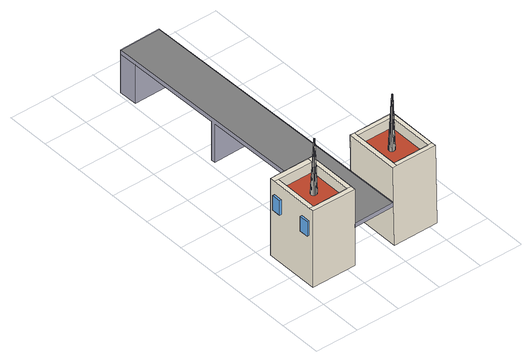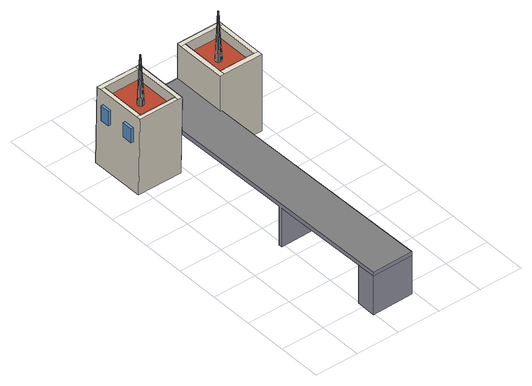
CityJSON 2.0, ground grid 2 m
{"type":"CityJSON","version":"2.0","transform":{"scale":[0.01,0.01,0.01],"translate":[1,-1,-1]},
"CityObjects":{
"bridge1":{"type":"Bridge","children":["bridge1-1","bridge1-2","bridge1-3","bridge1-4","bridge1-5","bridge1-6","bridge1-7","bridge1-8","bridge1-9","bridge1-10","bridge1-11","bridge1-12","bridge1-13","bridge1-14","bridge1-15","bridge1-16","bridge1-17","bridge1-18","bridge1-19","bridge1-20","bridge1-21","bridge1-22","bridge1-23","bridge1-24","bridge1-25","bridge1-26","bridge1-27","bridge1-28","bridge1-29","bridge1-30","bridge1-31","bridge1-32","bridge1-33","bridge1-34","bridge1-35","bridge1-36","bridge1-37","bridge1-38","bridge1-39","bridge1-40","bridge1-41","bridge1-42","bridge1-43","bridge1-44","bridge1-45","bridge1-46","bridge1-47","bridge1-48","bridge1-49","bridge1-50","bridge1-51","bridge1-52","bridge1-53","bridge1-54","bridge1-55","bridge1-56","bridge1-57","bridge1-58"],"geometry":[{"type":"MultiSurface","lod":"3","boundaries":[[[0,1,2,3]],[[4,5,6,7]],[[8,9,10,11]],[[12,13,14,15]],[[16,17,18,19,20]],[[21,22,23,24]],[[25,26,27,28]],[[29,30,31,32],[33,34,35,36,37,38,39,40,41,42,43,44,45,46,47,48,49,50,51,52,53,54,55,56]],[[57,58,59,60]],[[61,62,63,64,65,66]],[[31,63,62,32]],[[63,67,68,69,70,64]],[[71,72,73,62,61]],[[32,62,73,29]],[[74,60,59,75]],[[76,75,59,58]],[[77,78,74,79,80]],[[78,57,60,74]],[[57,78,76,58]],[[5,80,79,81,8,6]],[[6,8,81,82,7]],[[79,74,75,83,82,81]],[[5,4,84,85,77,80],[86,87,88,89],[90,91,92,93]],[[7,82,83,84,4]],[[75,76,85,84,83]],[[76,78,77,85]],[[70,69,68,67,73,72,94]],[[29,73,67,30]],[[30,67,63,31]],[[0,94,72,71,1]],[[2,24,11,66,65,3]],[[3,65,64,70,94,0],[95,96,97,98],[99,100,101,102]],[[1,71,61,66,11,24,2]],[[103,104,105,106]],[[93,103,106,90]],[[92,104,103,93]],[[91,105,104,92]],[[90,106,105,91]],[[107,108,109,110]],[[98,107,110,95]],[[97,108,107,98]],[[96,109,108,97]],[[95,110,109,96]],[[102,111,112,99]],[[101,113,111,102]],[[114,115,88,87]],[[116,117,86,89]],[[114,117,116,115]],[[86,117,114,87]],[[115,116,89,88]],[[99,112,118,100]],[[100,118,113,101]],[[111,113,118,112]]],"semantics":{"surfaces":[{"type":"GroundSurface"},{"type":"RoofSurface"},{"type":"WallSurface"},{"type":"Window"}],"values":[0,0,0,0,0,0,0,1,1,2,2,2,2,2,2,2,2,2,2,2,2,2,2,2,2,2,2,2,2,2,2,2,2,3,3,3,3,3,3,3,3,3,3,3,3,3,3,3,3,3,3,3,3]}}]},
"bridge1-1":{"type":"BridgeInstallation","parents":["bridge1"],"geometry":[{"type":"MultiSurface","lod":"3","boundaries":[[[119,45,44]]]}]},
"bridge1-2":{"type":"BridgeInstallation","parents":["bridge1"],"geometry":[{"type":"MultiSurface","lod":"3","boundaries":[[[47,120,121,48]]]}]},
"bridge1-3":{"type":"BridgeInstallation","parents":["bridge1"],"geometry":[{"type":"MultiSurface","lod":"3","boundaries":[[[119,120,46,45]]]}]},
"bridge1-4":{"type":"BridgeInstallation","parents":["bridge1"],"geometry":[{"type":"MultiSurface","lod":"3","boundaries":[[[122,123,55,54]]]}]},
"bridge1-5":{"type":"BridgeInstallation","parents":["bridge1"],"geometry":[{"type":"MultiSurface","lod":"3","boundaries":[[[122,54,53]]]}]},
"bridge1-6":{"type":"BridgeInstallation","parents":["bridge1"],"geometry":[{"type":"MultiSurface","lod":"3","boundaries":[[[124,122,53,52]]]}]},
"bridge1-7":{"type":"BridgeInstallation","parents":["bridge1"],"geometry":[{"type":"MultiSurface","lod":"3","boundaries":[[[51,124,52]]]}]},
"bridge1-8":{"type":"BridgeInstallation","parents":["bridge1"],"geometry":[{"type":"MultiSurface","lod":"3","boundaries":[[[49,121,124,50]]]}]},
"bridge1-9":{"type":"BridgeInstallation","parents":["bridge1"],"geometry":[{"type":"MultiSurface","lod":"3","boundaries":[[[50,124,51]]]}]},
"bridge1-10":{"type":"BridgeInstallation","parents":["bridge1"],"geometry":[{"type":"MultiSurface","lod":"3","boundaries":[[[48,121,49]]]}]},
"bridge1-11":{"type":"BridgeInstallation","parents":["bridge1"],"geometry":[{"type":"MultiSurface","lod":"3","boundaries":[[[46,120,47]]]}]},
"bridge1-12":{"type":"BridgeInstallation","parents":["bridge1"],"geometry":[{"type":"MultiSurface","lod":"3","boundaries":[[[123,125,33,56]]]}]},
"bridge1-13":{"type":"BridgeInstallation","parents":["bridge1"],"geometry":[{"type":"MultiSurface","lod":"3","boundaries":[[[123,56,55]]]}]},
"bridge1-14":{"type":"BridgeInstallation","parents":["bridge1"],"geometry":[{"type":"MultiSurface","lod":"3","boundaries":[[[126,127,42,41]]]}]},
"bridge1-15":{"type":"BridgeInstallation","parents":["bridge1"],"geometry":[{"type":"MultiSurface","lod":"3","boundaries":[[[40,39,128]]]}]},
"bridge1-16":{"type":"BridgeInstallation","parents":["bridge1"],"geometry":[{"type":"MultiSurface","lod":"3","boundaries":[[[129,38,37,130]]]}]},
"bridge1-17":{"type":"BridgeInstallation","parents":["bridge1"],"geometry":[{"type":"MultiSurface","lod":"3","boundaries":[[[35,34,131]]]}]},
"bridge1-18":{"type":"BridgeInstallation","parents":["bridge1"],"geometry":[{"type":"MultiSurface","lod":"3","boundaries":[[[128,126,41,40]]]}]},
"bridge1-19":{"type":"BridgeInstallation","parents":["bridge1"],"geometry":[{"type":"MultiSurface","lod":"3","boundaries":[[[130,37,36,131]]]}]},
"bridge1-20":{"type":"BridgeInstallation","parents":["bridge1"],"geometry":[{"type":"MultiSurface","lod":"3","boundaries":[[[36,35,131]]]}]},
"bridge1-21":{"type":"BridgeInstallation","parents":["bridge1"],"geometry":[{"type":"MultiSurface","lod":"3","boundaries":[[[128,39,38,129]]]}]},
"bridge1-22":{"type":"BridgeInstallation","parents":["bridge1"],"geometry":[{"type":"MultiSurface","lod":"3","boundaries":[[[125,131,34,33]]]}]},
"bridge1-23":{"type":"BridgeInstallation","parents":["bridge1"],"geometry":[{"type":"MultiSurface","lod":"3","boundaries":[[[127,43,42]]]}]},
"bridge1-24":{"type":"BridgeInstallation","parents":["bridge1"],"geometry":[{"type":"MultiSurface","lod":"3","boundaries":[[[127,119,44,43]]]}]},
"bridge1-25":{"type":"BridgeInstallation","parents":["bridge1"],"geometry":[{"type":"MultiSurface","lod":"3","boundaries":[[[132,133,134,135]]]}]},
"bridge1-26":{"type":"BridgeInstallation","parents":["bridge1"],"geometry":[{"type":"MultiSurface","lod":"3","boundaries":[[[136,137,138,139]]]}]},
"bridge1-27":{"type":"BridgeInstallation","parents":["bridge1"],"geometry":[{"type":"MultiSurface","lod":"3","boundaries":[[[140,132,141,142]]]}]},
"bridge1-28":{"type":"BridgeInstallation","parents":["bridge1"],"geometry":[{"type":"MultiSurface","lod":"3","boundaries":[[[143,144,145,146]]]}]},
"bridge1-29":{"type":"BridgeInstallation","parents":["bridge1"],"geometry":[{"type":"MultiSurface","lod":"3","boundaries":[[[147,148,149]]]}]},
"bridge1-30":{"type":"BridgeInstallation","parents":["bridge1"],"geometry":[{"type":"MultiSurface","lod":"3","boundaries":[[[139,150,136]]]}]},
"bridge1-31":{"type":"BridgeInstallation","parents":["bridge1"],"geometry":[{"type":"MultiSurface","lod":"3","boundaries":[[[133,151,134]]]}]},
"bridge1-32":{"type":"BridgeInstallation","parents":["bridge1"],"geometry":[{"type":"MultiSurface","lod":"3","boundaries":[[[137,152,153,154]]]}]},
"bridge1-33":{"type":"BridgeInstallation","parents":["bridge1"],"geometry":[{"type":"MultiSurface","lod":"3","boundaries":[[[155,144,143]]]}]},
"bridge1-34":{"type":"BridgeInstallation","parents":["bridge1"],"geometry":[{"type":"MultiSurface","lod":"3","boundaries":[[[137,154,138]]]}]},
"bridge1-35":{"type":"BridgeInstallation","parents":["bridge1"],"geometry":[{"type":"MultiSurface","lod":"3","boundaries":[[[156,157,158,159]]]}]},
"bridge1-36":{"type":"BridgeInstallation","parents":["bridge1"],"geometry":[{"type":"MultiSurface","lod":"3","boundaries":[[[160,161,162,156]]]}]},
"bridge1-37":{"type":"BridgeInstallation","parents":["bridge1"],"geometry":[{"type":"MultiSurface","lod":"3","boundaries":[[[140,142,163]]]}]},
"bridge1-38":{"type":"BridgeInstallation","parents":["bridge1"],"geometry":[{"type":"MultiSurface","lod":"3","boundaries":[[[162,157,156]]]}]},
"bridge1-39":{"type":"BridgeInstallation","parents":["bridge1"],"geometry":[{"type":"MultiSurface","lod":"3","boundaries":[[[164,161,160]]]}]},
"bridge1-40":{"type":"BridgeInstallation","parents":["bridge1"],"geometry":[{"type":"MultiSurface","lod":"3","boundaries":[[[133,159,158,151]]]}]},
"bridge1-41":{"type":"BridgeInstallation","parents":["bridge1"],"geometry":[{"type":"MultiSurface","lod":"3","boundaries":[[[165,166,140,163]]]}]},
"bridge1-42":{"type":"BridgeInstallation","parents":["bridge1"],"geometry":[{"type":"MultiSurface","lod":"3","boundaries":[[[136,150,164,160]]]}]},
"bridge1-43":{"type":"BridgeInstallation","parents":["bridge1"],"geometry":[{"type":"MultiSurface","lod":"3","boundaries":[[[146,145,166,165]]]}]},
"bridge1-44":{"type":"BridgeInstallation","parents":["bridge1"],"geometry":[{"type":"MultiSurface","lod":"3","boundaries":[[[152,167,168,153]]]}]},
"bridge1-45":{"type":"BridgeInstallation","parents":["bridge1"],"geometry":[{"type":"MultiSurface","lod":"3","boundaries":[[[148,147,169]]]}]},
"bridge1-46":{"type":"BridgeInstallation","parents":["bridge1"],"geometry":[{"type":"MultiSurface","lod":"3","boundaries":[[[132,135,141]]]}]},
"bridge1-47":{"type":"BridgeInstallation","parents":["bridge1"],"geometry":[{"type":"MultiSurface","lod":"3","boundaries":[[[149,148,144,155]]]}]},
"bridge1-48":{"type":"BridgeInstallation","parents":["bridge1"],"geometry":[{"type":"MultiSurface","lod":"3","boundaries":[[[167,148,169,168]]]}]},
"bridge1-49":{"type":"BridgePart","parents":["bridge1"],"geometry":[{"type":"MultiSurface","lod":"3","boundaries":[[[8,11,24,23]]]}]},
"bridge1-50":{"type":"BridgePart","parents":["bridge1"],"geometry":[{"type":"MultiSurface","lod":"3","boundaries":[[[20,170,171,10,9]]]}]},
"bridge1-51":{"type":"BridgePart","parents":["bridge1"],"geometry":[{"type":"MultiSurface","lod":"3","boundaries":[[[23,22,25,28,16,20,9,8]]]}]},
"bridge1-52":{"type":"BridgePart","parents":["bridge1"],"geometry":[{"type":"MultiSurface","lod":"3","boundaries":[[[11,10,171,18,17,27,26,21,24]]]}]},
"bridge1-53":{"type":"BridgePart","parents":["bridge1"],"geometry":[{"type":"MultiSurface","lod":"3","boundaries":[[[18,12,15,19]]]}]},
"bridge1-54":{"type":"BridgePart","parents":["bridge1"],"geometry":[{"type":"MultiSurface","lod":"3","boundaries":[[[170,13,12,18]]]}]},
"bridge1-55":{"type":"BridgePart","parents":["bridge1"],"geometry":[{"type":"MultiSurface","lod":"3","boundaries":[[[20,14,13,170]]]}]},
"bridge1-56":{"type":"BridgePart","parents":["bridge1"],"geometry":[{"type":"MultiSurface","lod":"3","boundaries":[[[19,15,14,20]]]}]},
"bridge1-57":{"type":"BridgePart","parents":["bridge1"],"geometry":[{"type":"MultiSurface","lod":"3","boundaries":[[[21,26,25,22]]]}]},
"bridge1-58":{"type":"BridgePart","parents":["bridge1"],"geometry":[{"type":"MultiSurface","lod":"3","boundaries":[[[16,28,27,17]]]}]}
},
"vertices":[
[32,352,100],[236,352,100],[236,100,100],[32,100,100],[634,351,100],[634,98,100],[427,98,100],[427,351,100],[427,103,304],[404,1459,304],[213,1455,304],[236,100,304],[215,1369,98],[215,1455,98],[404,1459,98],[404,1369,98],[413,930,285],[222,927,285],[215,1369,285],[404,1369,285],[404,1459,285],[222,909,285],[413,912,285],[427,103,285],[236,100,285],[413,912,98],[222,909,98],[222,927,98],[413,930,98],[216,327,420],[52,327,420],[52,121,420],[216,121,420],[134,215,420],[131,217,420],[129,220,420],[128,223,420],[127,227,420],[128,231,420],[129,234,420],[131,237,420],[134,239,420],[138,240,420],[141,241,420],[145,240,420],[148,239,420],[151,237,420],[153,234,420],[155,231,420],[155,227,420],[155,223,420],[153,220,420],[151,217,420],[148,215,420],[145,213,420],[141,213,420],[138,213,420],[614,126,421],[614,340,421],[447,340,421],[447,126,421],[236,121,470],[216,121,470],[52,121,470],[32,121,470],[32,100,470],[236,100,470],[52,327,470],[47,327,470],[47,328,470],[32,328,470],[236,352,470],[216,352,470],[216,327,470],[447,126,471],[447,340,471],[614,340,471],[634,126,471],[614,126,471],[447,106,471],[634,106,471],[427,106,471],[427,359,471],[447,359,471],[634,359,471],[634,340,471],[634,321,408],[634,321,339],[634,273,339],[634,273,408],[634,143,337],[634,143,408],[634,187,408],[634,187,337],[32,352,470],[32,123,338],[32,166,338],[32,166,408],[32,123,408],[32,328,338],[32,328,407],[32,285,407],[32,285,338],[645,187,337],[645,187,408],[645,143,408],[645,143,337],[23,123,408],[23,166,408],[23,166,338],[23,123,338],[22,285,338],[22,328,338],[22,285,407],[646,321,341],[646,273,341],[646,273,408],[646,321,408],[22,328,407],
[154,241,671],
[155,240,671],[155,239,671],
[154,237,671],[153,237,671],
[155,238,671],
[152,237,671],
[152,241,671],[153,241,671],
[152,240,671],
[152,239,671],[151,239,671],
[152,238,671],
[545,252,672],[544,252,672],[529,228,421],[533,227,421],
[543,255,672],[544,255,672],[526,254,421],[523,251,421],
[546,252,672],[536,228,421],[540,229,421],
[547,241,421],[547,254,672],[547,253,672],[546,238,421],
[543,251,421],[546,255,672],[545,249,421],
[521,249,421],
[526,229,421],
[545,256,672],[533,256,421],[529,255,421],
[546,245,421],
[543,253,672],[521,234,421],[523,232,421],[543,252,672],
[543,254,672],[519,241,421],[519,238,421],
[543,232,421],
[519,245,421],
[545,234,421],[546,253,672],
[545,255,672],[536,255,421],
[540,254,421],
[215,1455,285],[213,1455,285]
]}
